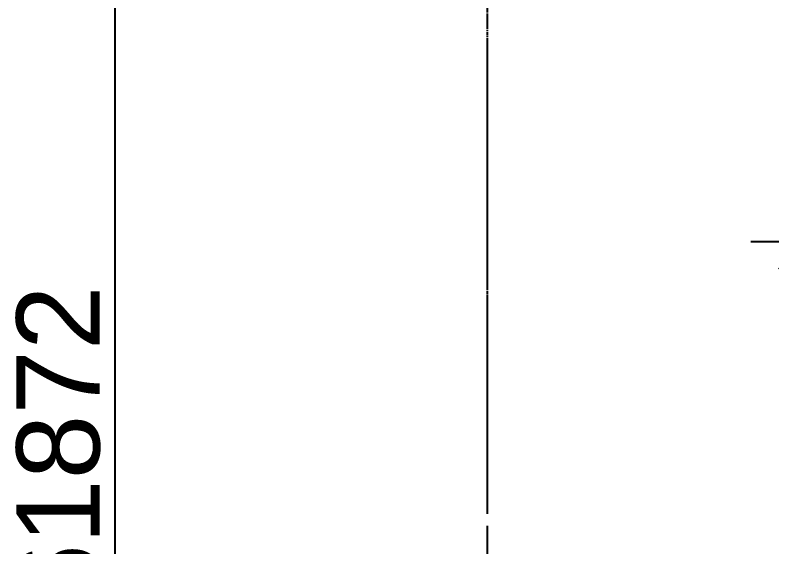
# Model space of a CAD drawing. Header units: millimetres. Extents: x 663313 to 1226001, y 1431724 to 1620898.
# Drawn here: x 951190 to 953918, y 1510748 to 1512665 of the extents above; entities that cross this region are included whole.
import ezdxf
from ezdxf.enums import TextEntityAlignment as Align

# ---------------------------------------------------------------- set-up
doc = ezdxf.new("R2010")
doc.units = ezdxf.units.MM
for name, pattern in [('CENTER', [50.800000000000004, 31.75, -6.35, 6.35, -6.35]), ('DPA_Grid _ Level 100', [1000, 550, -160, 130, -160]), ('Grid Line', [22.225, 12.7, -3.175000000000001, 3.175000000000001, -3.175000000000001]), ('TA_GL_000.70000', [1.925, 0.7, -0.175, 0.175, -0.175, 0.7])]:
    doc.linetypes.add(name, pattern=pattern)
doc.layers.add('000 - 0_HIDE_OBJ_FRAMING_DEF_SUB', color=7, linetype='Continuous', plot=False)
for name, color, linetype in [('000 - 0_SYM_DWG_GRIDLINE_MAIN_COLOR_251', 7, 'Continuous'), ('000 - 0_SYM_DWG_SLOPE-SYM_TEXT_COLOR_3', 7, 'Continuous'), ('000 - GRID', 7, 'CENTER')]:
    doc.layers.add(name, color=color, linetype=linetype)
doc.styles.add('Arial', font='arial.ttf')
doc.styles.add('Arial_2', font='arial.ttf', dxfattribs={"height": 299.9999999999999})
doc.styles.add('TA', font='', dxfattribs={"height": 4.5})
doc.styles.get('TA').set_extended_font_data('Cordia New')
doc.dimstyles.new('DPA-DIM-3_0_T-T', dxfattribs={"dimscale": 304.8, "dimtxt": 1.004192322792293, "dimasz": 0.6561679790026247, "dimexe": 0.3280839895013123, "dimexo": 0.0625, "dimgap": 0.1640419947506562, "dimtad": 1, "dimdec": 0, "dimlfac": 304.8, "dimzin": 0, "dimdsep": 46, "dimtxsty": 'Arial_2', "dimblk1": 'OBLIQUE', "dimblk2": 'OBLIQUE', "dimsah": 1, "dimcen": 0.09, "dimdle": 0.6561679790026247, "dimclrd": 7, "dimclre": 7, "dimclrt": 7, "dimadec": 8, "dimazin": 0, "dimtfac": 1, "dimtdec": 4, "dimtix": 1, "dimtmove": 0, "dimatfit": 3, "dimfxl": 0.004305564166683888, "dimfxlon": 1, "dimtvp": 1, "dimtolj": 1, "dimtzin": 0, "dimarcsym": 2})

# ---------------------------------------------------------------- blocks, each defined once
blk = doc.blocks.new('*U4822')
at = {"layer": '000 - 0_SYM_DWG_GRIDLINE_MAIN_COLOR_251', "color": 7, "linetype": 'ByBlock', "ltscale": 5}
blk.add_line((19.99999999999987, -1.485280471089071e-13), (-303.1999990749312, 1.649869892459128e-13), dxfattribs=at)
at = {"color": 7, "style": 'TA', "flags": 1}
blk.add_attdef('LOCATION', (5.999999999999999, -6.000000000000001), '', height=4.5, rotation=270, dxfattribs=at)
at = {"layer": '000 - 0_SYM_DWG_SLOPE-SYM_TEXT_COLOR_3', "color": 7, "style": 'Arial'}
blk.add_attdef('GRID-HEAD', text='', height=4.000000000000001, rotation=90.00000000000244, dxfattribs=at).set_placement((39.99999998542111, -2.123439870344379e-13), align=Align.MIDDLE_CENTER)
blk = doc.blocks.new('W-1-PP18-ST_ENT4_REV00_20260602-145720_ELEVATION_3_DIMS')
at = {"layer": '000 - GRID', "color": 7, "linetype": 'TA_GL_000.70000', "xscale": 50, "yscale": 50, "zscale": 50, "rotation": 270}
blk.add_blockref('*U4822', (-14800, 101200.0000000002), dxfattribs=at)
blk = doc.blocks.new('_Oblique')
at = {"color": 7, "linetype": 'ByBlock', "lineweight": -2}
blk.add_line((-0.5, -0.5), (0.5, 0.5), dxfattribs=at)
blk = doc.blocks.new('*D4507')
at = {"layer": '000 - 0_HIDE_OBJ_FRAMING_DEF_SUB', "color": 7, "lineweight": -2, "transparency": 16777216}
for p, q in [((-16142.82221468178, 105540.0000000001), (-16142.82221468178, 101000.0000000001)), ((-15761.87221468271, 105340.0000000001), (-16242.82221468178, 105340.0000000001)), ((-15761.87221468271, 101200.0000000001), (-16242.82221468178, 101200.0000000001))]:
    blk.add_line(p, q, dxfattribs=at)
at = {"layer": 'Defpoints', "color": 7, "transparency": 16777216}
for p in [(-15742.82221468271, 105340.0000000001), (-16142.82221468178, 101200.0000000001), (-15742.82221468271, 101200.0000000001)]:
    blk.add_point(p, dxfattribs=at)
at = {"layer": '000 - 0_HIDE_OBJ_FRAMING_DEF_SUB', "color": 7, "lineweight": -2, "transparency": 16777216, "xscale": 200, "yscale": 200, "zscale": 200}
for p, rotation in [((-16142.82221468178, 105340.0000000001), 90), ((-16142.82221468178, 101200.0000000001), 270)]:
    blk.add_blockref('_Oblique', p, dxfattribs=dict(at, rotation=rotation))
at = {"layer": '000 - 0_HIDE_OBJ_FRAMING_DEF_SUB', "color": 7, "transparency": 16777216, "insert": (-16345.99411099826, 103270), "char_height": 299.9999999999999, "width": 1107.530819399443, "attachment_point": 5, "rotation": 90, "style": 'Arial_2'}
blk.add_mtext('\\A1;1261872', dxfattribs=at)
blk = doc.blocks.new('*D4525')
at = {"layer": '000 - 0_HIDE_OBJ_FRAMING_DEF_SUB', "color": 7, "lineweight": -2, "transparency": 16777216}
for p, q in [((-13650.00000009418, 104625.1063683674), (-13650.00000009418, 104144.1563683674)), ((-10400.03665531112, 104625.1063683674), (-10400.03665531112, 104144.1563683674)), ((-13850.00000009418, 104244.1563683674), (-10200.03665531112, 104244.1563683674))]:
    blk.add_line(p, q, dxfattribs=at)
at = {"layer": 'Defpoints', "color": 7, "transparency": 16777216}
for p in [(-13650.00000009418, 104644.1563683674), (-10400.03665531112, 104644.1563683674), (-10400.03665531112, 104244.1563683674)]:
    blk.add_point(p, dxfattribs=at)
at = {"layer": '000 - 0_HIDE_OBJ_FRAMING_DEF_SUB', "color": 7, "lineweight": -2, "transparency": 16777216, "xscale": 200, "yscale": 200, "zscale": 200, "rotation": 180}
blk.add_blockref('_Oblique', (-13650.00000009418, 104244.1563683674), dxfattribs=at)
at = {"layer": '000 - 0_HIDE_OBJ_FRAMING_DEF_SUB', "color": 7, "lineweight": -2, "transparency": 16777216, "xscale": 200, "yscale": 200, "zscale": 200}
blk.add_blockref('_Oblique', (-10400.03665531112, 104244.1563683674), dxfattribs=at)
at = {"layer": '000 - 0_HIDE_OBJ_FRAMING_DEF_SUB', "color": 7, "transparency": 16777216, "insert": (-12025.01832770265, 104447.3282646839), "char_height": 299.9999999999999, "width": 1107.530819399443, "attachment_point": 5, "style": 'Arial_2'}
blk.add_mtext('\\A1;990589', dxfattribs=at)
blk = doc.blocks.new('W-1-PP18-ST_ENT4_REV00_20260602-153434_ELEVATION_3_ST')
at = {"layer": '000 - 0_HIDE_OBJ_FRAMING_DEF_SUB', "color": 7, "linetype": 'Grid Line'}
blk.add_line((-14800.00000005995, 103564.3906829357), (-14800.00000005995, 116682.8551044464), dxfattribs=at)
blk = doc.blocks.new('W-1-PP18-ST_ENT4_REV00_20260602-153342_ELEVATION_3_EX')
at = {"layer": '000 - 0_HIDE_OBJ_FRAMING_DEF_SUB', "color": 7, "linetype": 'DPA_Grid _ Level 100'}
blk.add_line((-14800.00000000012, 98360.15625), (-14800.00000000012, 117610.3542338989), dxfattribs=at)
at = {"layer": '000 - 0_HIDE_OBJ_FRAMING_DEF_SUB', "color": 7}
dim = blk.add_linear_dim(base=(-16142.82221468178, 101200.0000000001), p1=(-15742.8222146827, 105340), p2=(-15742.8222146827, 101200), angle=90, dimstyle='DPA-DIM-3_0_T-T', override={"dimpost": '<>', "dimclrd": 7, "dimclre": 7, "dimclrt": 7, "dimfxl": 4140}, dxfattribs=at)
dim.commit()
dim.dimension.update_dxf_attribs({"geometry": '*D4507', "text_midpoint": (-16345.99411099826, 103270)})
dim = blk.add_linear_dim(base=(-10400.03665531112, 104244.1563683674), p1=(-13650.00000009418, 104644.1563683674), p2=(-10400.03665531112, 104644.1563683674), dimstyle='DPA-DIM-3_0_T-T', override={"dimpost": '<>', "dimclrd": 7, "dimclre": 7, "dimclrt": 7, "dimfxl": 3249.963344783057}, dxfattribs=at)
dim.commit()
dim.dimension.update_dxf_attribs({"geometry": '*D4525', "text_midpoint": (-12025.01832770265, 104447.3282646839)})

msp = doc.modelspace()

# ---------------------------------------------------------------- block references
at = {"color": 7}
msp.add_blockref('W-1-PP18-ST_ENT4_REV00_20260602-153434_ELEVATION_3_ST', (967692.416508677, 1407605.001143285), dxfattribs=at)

# ---------------------------------------------------------------- next in the draw order: block references
msp.add_blockref('W-1-PP18-ST_ENT4_REV00_20260602-145720_ELEVATION_3_DIMS', (967692.416508677, 1407605.001143285), dxfattribs=at)

# ---------------------------------------------------------------- next in the draw order: block references
msp.add_blockref('W-1-PP18-ST_ENT4_REV00_20260602-153342_ELEVATION_3_EX', (967692.416508677, 1407605.001143285), dxfattribs=at)

doc.saveas('drawing.dxf')
